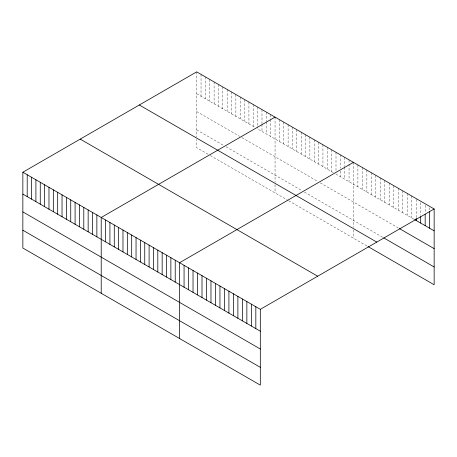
<?xml version="1.0" encoding="UTF-8"?>
<svg xmlns="http://www.w3.org/2000/svg" width="457" height="457" viewBox="0 0 457 457"><rect width="100%" height="100%" fill="white"/><g stroke="black" fill="none" stroke-linecap="round" stroke-linejoin="round"><path stroke-width="0.34" stroke-dasharray="2.29 1.71" d="M196.687 93.742L254.915 127.36M333.279 172.603L257.634 128.931L257.634 126.818M413.968 219.189L335.998 174.174L335.998 172.06M196.687 111.537L239.674 136.357M241.856 137.614L318.038 181.6M320.214 182.857L398.264 227.923M196.687 129.874L223.896 145.583M226.072 146.84L302.26 190.826M304.436 192.083L382.566 237.194M208.112 154.266L196.687 147.668L196.687 139.408M210.289 155.523L288.11 200.452M288.653 200.766L366.868 245.923M429.666 207.792L429.666 209.906M425.181 205.199L425.181 212.254M420.691 202.611L420.691 215.31M416.207 199.315L416.207 217.663M411.723 196.019L411.723 217.892M407.238 193.431L407.238 215.304M402.754 190.843L402.754 212.716M398.264 188.25L398.264 210.123M393.78 185.662L393.78 207.535M389.295 183.074L389.295 204.947M384.811 180.481L384.811 202.354M380.327 177.893L380.327 199.766M375.837 175.305L375.837 197.178M371.352 172.712L371.352 194.591M366.868 170.124L366.868 191.997M362.384 167.536L362.384 189.409M357.9 164.943L357.9 186.822M353.41 162.355L353.41 227.352M353.41 229.894L353.41 238.154M349.057 159.841L349.057 163.372M349.057 164.074L349.057 181.715M344.704 157.328L344.704 166.502M344.704 167.205L344.704 179.201M340.351 154.814L340.351 168.222M340.351 171.044L340.351 176.688M335.998 152.301L335.998 171.352M331.645 149.787L331.645 171.661M327.292 147.274L327.292 169.147M322.939 144.76L322.939 166.634M318.586 142.247L318.586 164.12M314.233 139.733L314.233 161.607M309.875 137.22L309.875 159.093M305.522 134.706L305.522 156.58M301.169 132.193L301.169 154.066M296.816 129.679L296.816 151.553M292.463 127.166L292.463 149.039M288.11 124.652L288.11 146.526M283.757 122.139L283.757 144.012M279.404 119.625L279.404 141.499M275.051 117.112L275.051 182.109M275.051 184.651L275.051 192.911M270.693 114.598L270.693 118.831M270.693 119.54L270.693 136.472M266.34 112.085L266.34 121.259M266.34 121.962L266.34 133.958M261.987 109.571L261.987 123.681M261.987 124.39L261.987 131.445M257.634 107.058L257.634 126.109M253.281 104.544L253.281 126.418M248.928 102.031L248.928 123.904M244.575 99.517L244.575 121.391M240.222 97.004L240.222 118.877M235.869 94.49L235.869 116.364M231.516 91.977L231.516 113.85M227.158 89.463L227.158 111.337M222.805 86.95L222.805 108.823M218.452 84.436L218.452 106.31M214.099 81.923L214.099 103.796M209.746 79.409L209.746 101.283M205.393 76.896L205.393 98.769M201.04 74.382L201.04 96.256M196.687 71.869L196.687 136.866"/><path stroke-width="0.69" d="M22.85 172.232L260.313 309.332L260.313 385.131L22.85 248.031L22.85 172.232L196.687 71.869L434.15 208.969L434.15 284.768L367.988 246.569M275.051 117.112L101.214 217.475L101.214 293.274M353.41 162.355L179.578 262.718L179.578 338.517M260.313 309.332L434.15 208.969M414.528 219.514L434.15 230.842M399.389 228.569L434.15 248.637M383.691 237.84L434.15 266.974M139.322 104.99L376.785 242.09M80.215 139.111L317.678 276.211M22.85 194.105L260.313 331.205M22.85 211.899L260.313 348.999M22.85 230.237L260.313 367.337M429.666 211.317L429.666 228.254M425.181 214.373L425.181 225.661M420.691 216.721L420.691 223.073M416.207 218.366L416.207 220.485M255.829 306.738L255.829 328.617M251.344 304.151L251.344 326.024M246.86 301.563L246.86 323.436M242.376 298.975L242.376 320.848M237.886 296.382L237.886 318.255M233.401 293.794L233.401 315.667M228.917 291.206L228.917 313.079M224.433 288.613L224.433 310.486M219.948 286.025L219.948 307.898M215.458 283.437L215.458 305.31M210.974 280.844L210.974 302.717M206.49 278.256L206.49 300.129M202.005 275.668L202.005 297.541M197.521 273.075L197.521 294.954M193.031 270.487L193.031 292.36M188.547 267.899L188.547 289.772M184.062 265.306L184.062 287.185M175.225 260.204L175.225 282.078M170.872 257.691L170.872 279.564M166.514 255.177L166.514 277.051M162.161 252.664L162.161 274.537M157.808 250.15L157.808 272.024M153.455 247.637L153.455 269.51M149.102 245.123L149.102 266.997M144.749 242.61L144.749 264.483M140.396 240.096L140.396 261.97M136.043 237.583L136.043 259.456M131.69 235.069L131.69 256.943M127.332 232.556L127.332 254.429M122.979 230.042L122.979 251.916M118.626 227.529L118.626 249.402M114.273 225.015L114.273 246.889M109.92 222.502L109.92 244.375M105.567 219.988L105.567 241.862M96.861 214.961L96.861 236.835M92.508 212.448L92.508 234.321M88.155 209.934L88.155 231.808M83.797 207.421L83.797 229.294M79.444 204.907L79.444 226.781M75.091 202.394L75.091 224.267M70.738 199.88L70.738 221.754M66.385 197.367L66.385 219.24M62.032 194.853L62.032 216.727M57.679 192.34L57.679 214.213M53.326 189.826L53.326 211.7M48.973 187.313L48.973 209.186M44.62 184.799L44.62 206.673M40.262 182.286L40.262 204.159M35.909 179.772L35.909 201.646M31.556 177.259L31.556 199.132M27.203 174.745L27.203 196.619"/></g></svg>
